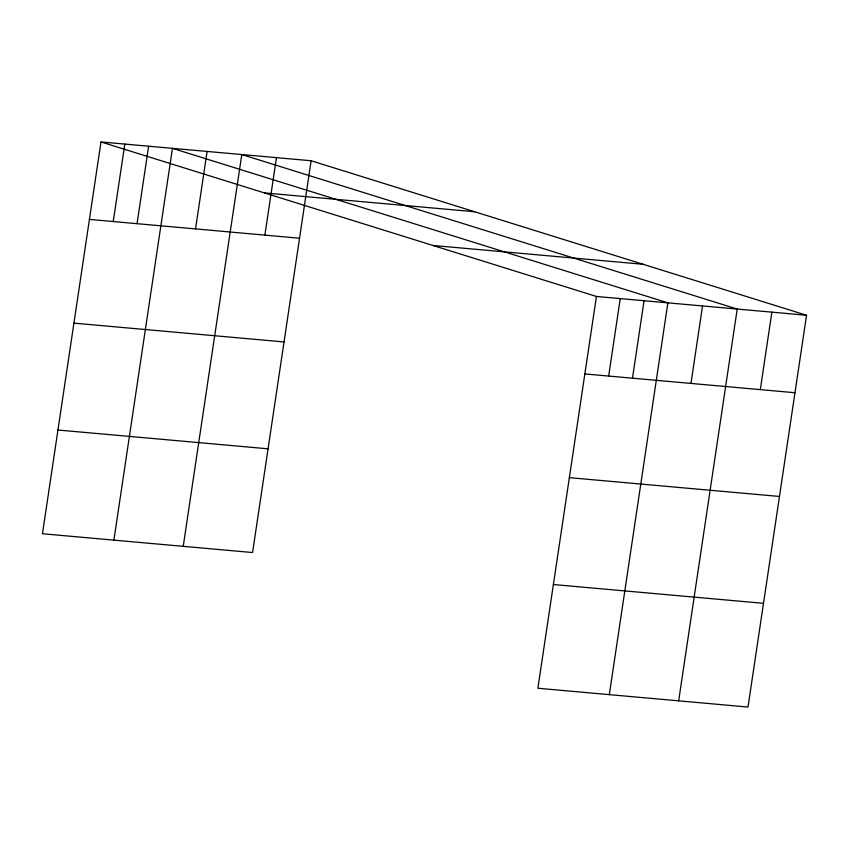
<?xml version="1.0" encoding="UTF-8"?>
<svg xmlns="http://www.w3.org/2000/svg" width="849" height="849" viewBox="0 0 849 849"><rect width="100%" height="100%" fill="white"/><g stroke="black" fill="none" stroke-linecap="round" stroke-linejoin="round"><path stroke-width="1.27" d="M100.999 141.953L42.45 533.745L252.567 552.54L311.116 160.748L100.999 141.953L596.433 296.46L806.55 315.255L748.001 707.047L537.884 688.252L596.433 296.46M113.235 221.547L124.814 144.075M137.05 223.68L148.628 146.208M113.893 540.134L172.443 148.342L667.876 302.849L609.317 694.641M195.535 228.912L207.114 151.44M183.225 546.332L241.785 154.55L737.208 309.057L678.659 700.85M264.877 235.109L276.456 157.649M608.669 376.054L620.248 298.593M632.484 378.187L644.062 300.726M690.969 383.419L702.537 305.958M760.301 389.627L771.879 312.156M264.495 192.935L474.612 211.741M432.937 245.467L643.054 264.272M89.421 219.413L299.538 238.219M73.927 323.14L284.044 341.945M584.855 373.931L794.972 392.726M57.955 430.019L268.072 448.813M569.35 477.658L779.467 496.453M553.378 584.526L763.495 603.321M311.116 160.748L806.55 315.255"/></g></svg>
